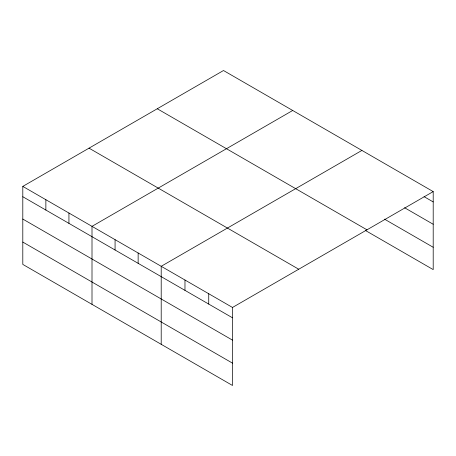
<?xml version="1.0" encoding="UTF-8"?>
<svg xmlns="http://www.w3.org/2000/svg" width="456" height="456" viewBox="0 0 456 456"><rect width="100%" height="100%" fill="white"/><g stroke="black" fill="none" stroke-linecap="round" stroke-linejoin="round"><path stroke-width="0.68" d="M232.503 340.136L232.503 307.464L22.8 186.396L22.8 264.406L232.503 385.48L232.503 340.136L22.8 219.062M365.558 230.554L433.2 269.604L433.2 191.594L223.497 70.52L22.8 186.396M292.701 110.477L92.004 226.347L92.004 304.363M361.899 150.429L161.202 266.298L161.202 344.314M232.503 307.464L433.2 191.594M424.057 196.65L433.2 201.928M404.557 207.725L433.2 224.261M384.448 219.125L433.2 247.272M157.269 108.762L366.972 229.83M89.028 148.154L298.731 269.228M22.8 196.73L232.503 317.803M22.8 242.073L232.503 363.147M208.734 293.744L208.734 304.078M184.971 280.024L184.971 290.358M138.139 252.983L138.139 263.317M115.072 239.662L115.072 250.002M68.936 213.026L68.936 223.366M45.868 199.711L45.868 210.051"/></g></svg>
